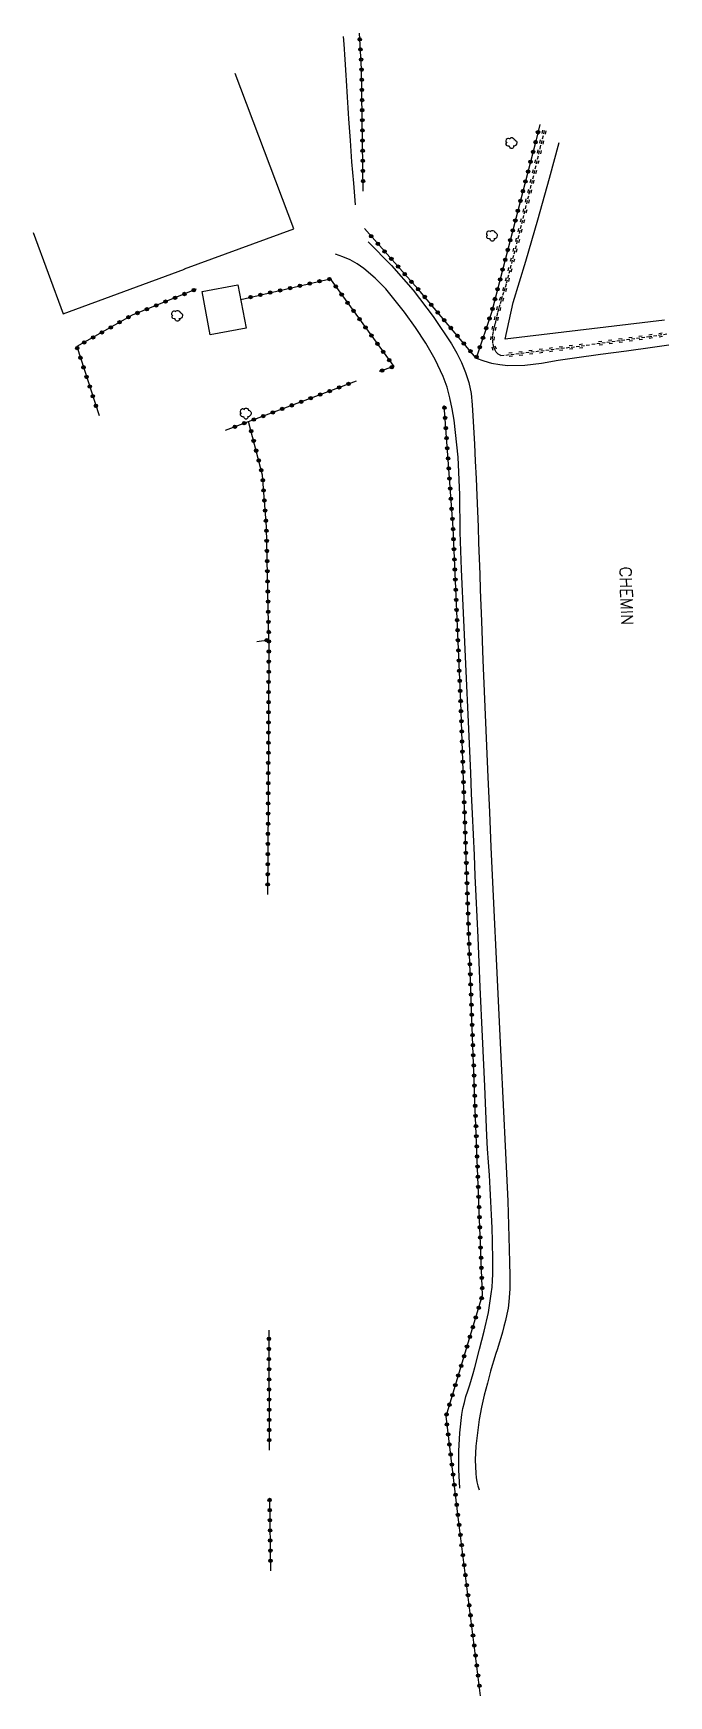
# Model space of a CAD drawing. Header units: millimetres. Extents: x 114000 to 115000, y 148000 to 148975.
# Drawn here: x 114270 to 114364.2, y 148729 to 148975.2 of the extents above; entities that cross this region are included whole.
import ezdxf

# ---------------------------------------------------------------- set-up
doc = ezdxf.new("R2010")
doc.units = ezdxf.units.MM
doc.linetypes.add('DASHED', pattern=[0.75, 0.5, -0.25])
doc.layers.get('0').update_dxf_attribs({"linetype": 'CONTINUOUS'})
for name, color, linetype in [('W0017', 7, 'CONTINUOUS'), ('W0071', 7, 'CONTINUOUS'), ('W0104', 1, 'CONTINUOUS'), ('W0211', 2, 'CONTINUOUS'), ('W0220', 5, 'DASHED'), ('W0300', 7, 'CONTINUOUS'), ('W0323', 7, 'CONTINUOUS'), ('W0330', 7, 'CONTINUOUS'), ('W0989', 7, 'CONTINUOUS')]:
    doc.layers.add(name, color=color, linetype=linetype)
doc.styles.get("Standard").update_dxf_attribs({"font": 'romans.shx', "width": 0.85})

# ---------------------------------------------------------------- blocks, each defined once
blk = doc.blocks.new('T300')
for p, q in [((-0.8, 0.51), (-0.86, 0.34)), ((-0.86, 0.34), (-0.86, 0.17)), ((-0.86, 0.17), (-0.74, 0.06)), ((-0.69, 0.63), (-0.8, 0.51)), ((-0.8, -0.06), (-0.74, 0.06)), ((-0.74, 0.06), (-0.69, 0.11)), ((-0.57, 0.69), (-0.69, 0.63)), ((-0.46, 0.69), (-0.57, 0.69)), ((-0.29, 0.63), (-0.46, 0.69)), ((-0.29, 0.63), (-0.17, 0.74)), ((-0.23, 0.57), (-0.29, 0.63)), ((-0.17, 0.74), (-0.06, 0.8)), ((-0.06, 0.8), (0.06, 0.8)), ((0.06, 0.8), (0.23, 0.74)), ((0.23, 0.74), (0.34, 0.63)), ((0.34, 0.63), (0.4, 0.51)), ((0.46, 0.46), (0.34, 0.46)), ((0.4, 0.51), (0.4, 0.46)), ((0.57, 0.4), (0.46, 0.46)), ((0.57, 0.4), (0.69, 0.29)), ((0.69, 0.29), (0.74, 0.17)), ((0.74, 0.06), (0.69, -0.17)), ((0.74, 0.17), (0.74, 0.06)), ((-0.8, -0.17), (-0.8, -0.06)), ((-0.8, -0.23), (-0.8, -0.17)), ((-0.74, -0.34), (-0.8, -0.23)), ((-0.69, -0.4), (-0.74, -0.34)), ((-0.51, -0.46), (-0.69, -0.4)), ((-0.4, -0.46), (-0.51, -0.46)), ((-0.4, -0.46), (-0.34, -0.46)), ((-0.34, -0.46), (-0.34, -0.4)), ((-0.34, -0.51), (-0.34, -0.46)), ((-0.29, -0.63), (-0.34, -0.51)), ((-0.17, -0.74), (-0.29, -0.63)), ((-0.06, -0.8), (-0.17, -0.74)), ((0.06, -0.8), (-0.06, -0.8)), ((0.17, -0.74), (0.06, -0.8)), ((0.23, -0.69), (0.17, -0.74)), ((0.29, -0.46), (0.23, -0.46)), ((0.29, -0.63), (0.23, -0.69)), ((0.46, -0.4), (0.29, -0.46)), ((0.34, -0.51), (0.29, -0.63)), ((0.34, -0.51), (0.34, -0.46)), ((0.57, -0.34), (0.46, -0.4)), ((0.63, -0.29), (0.57, -0.34)), ((0.69, -0.17), (0.63, -0.29))]:
    blk.add_line(p, q)
blk = doc.blocks.new('t323o')
at = {"color": 0, "linetype": 'Continuous'}
for radius in [0.25, 0.15]:
    blk.add_circle((0, 0), radius, dxfattribs=at)
blk = doc.blocks.new('t220o')
at = {"color": 0, "linetype": 'Continuous'}
for p, q in [((-0.25, 0.25), (0.25, 0.25)), ((-0.25, -0.25), (0.25, -0.25))]:
    blk.add_line(p, q, dxfattribs=at)

msp = doc.modelspace()

# ---------------------------------------------------------------- linework, layer by layer
at = {"layer": 'W0017'}
msp.add_lwpolyline([(114315.97, 148974.71), (114316.05, 148973.58), (114316.21, 148971.28), (114316.37, 148968.99), (114316.42, 148968.18), (114316.47, 148967.37), (114316.51, 148966.56), (114316.55, 148965.75), (114316.6, 148964.94), (114316.64, 148964.13), (114316.69, 148963.33), (114316.74, 148962.52), (114316.97, 148959.33), (114317.21, 148956.15), (114317.46, 148952.97), (114317.73, 148949.8)], dxfattribs=at)
at = {"layer": 'W0071'}
for points in [[(114319.66, 148944.28), (114323.11, 148940.81), (114326.32, 148937.13), (114329.28, 148933.25), (114331.99, 148929.18), (114332.78, 148927.82), (114333.49, 148926.41), (114334.09, 148924.96), (114334.57, 148923.45), (114334.9, 148921.82), (114335.06, 148920.17), (114335.14, 148918.51), (114335.24, 148916.87), (114335.41, 148914.33), (114335.53, 148911.8), (114335.64, 148909.26), (114335.75, 148906.73), (114335.85, 148904.4), (114335.94, 148902.07), (114336.02, 148899.74), (114336.1, 148897.41), (114336.18, 148895.08), (114336.26, 148892.75), (114336.35, 148890.42), (114336.44, 148888.1), (114336.66, 148882.32), (114336.9, 148876.55), (114337.14, 148870.77), (114337.38, 148865), (114337.61, 148859.82), (114337.85, 148854.65), (114338.09, 148849.47), (114338.33, 148844.3), (114338.58, 148839.12), (114338.82, 148833.95), (114339.06, 148828.77), (114339.3, 148823.6), (114339.64, 148816.48), (114340.01, 148809.35), (114340.34, 148802.22), (114340.55, 148795.09), (114340.6, 148793.15), (114340.65, 148791.2), (114340.65, 148789.25), (114340.52, 148787.3), (114340.39, 148786.38), (114340.22, 148785.46), (114340, 148784.56), (114339.78, 148783.65), (114339.56, 148782.82), (114339.32, 148781.98), (114339.06, 148781.16), (114338.8, 148780.33), (114338.53, 148779.51), (114338.27, 148778.68), (114338.02, 148777.85), (114337.79, 148777.02), (114337.32, 148775.25), (114336.86, 148773.48), (114336.44, 148771.69), (114336.12, 148769.89), (114335.85, 148767.91), (114335.63, 148765.92), (114335.53, 148763.91), (114335.59, 148761.9), (114335.66, 148761.28), (114335.77, 148760.66), (114335.92, 148760.06), (114336.12, 148759.46)], [(114333.26, 148759.69), (114333.08, 148762.43), (114333.07, 148765.17), (114333.22, 148767.91), (114333.54, 148770.63), (114333.7, 148771.52), (114333.91, 148772.4), (114334.15, 148773.27), (114334.42, 148774.13), (114334.7, 148774.99), (114334.97, 148775.84), (114335.23, 148776.7), (114335.46, 148777.57), (114336.16, 148780.28), (114336.85, 148782.98), (114337.46, 148785.72), (114337.9, 148788.48), (114338.01, 148789.46), (114338.07, 148790.44), (114338.11, 148791.42), (114338.12, 148792.4), (114338.12, 148793.38), (114338.11, 148794.35), (114338.09, 148795.33), (114338.07, 148796.31), (114338.03, 148798.26), (114337.95, 148800.21), (114337.85, 148802.16), (114337.73, 148804.11), (114337.61, 148806.06), (114337.48, 148808), (114337.36, 148809.95), (114337.26, 148811.9), (114336.92, 148819.24), (114336.59, 148826.59), (114336.27, 148833.93), (114335.94, 148841.27), (114335.81, 148844.32), (114335.67, 148847.37), (114335.53, 148850.42), (114335.4, 148853.47), (114335.26, 148856.51), (114335.12, 148859.56), (114334.99, 148862.61), (114334.85, 148865.66), (114334.51, 148873.19), (114334.18, 148880.72), (114333.84, 148888.25), (114333.49, 148895.77), (114333.31, 148901.3), (114333.22, 148906.84), (114332.99, 148912.39), (114332.39, 148917.91), (114332.12, 148919.54), (114331.78, 148921.17), (114331.34, 148922.78), (114330.77, 148924.34), (114329.58, 148926.87), (114328.2, 148929.29), (114326.67, 148931.62), (114325.04, 148933.87), (114323.68, 148935.62), (114322.26, 148937.33), (114320.71, 148938.93), (114319, 148940.37), (114318.03, 148941.04), (114317, 148941.61), (114315.92, 148942.09), (114314.81, 148942.47)]]:
    msp.add_lwpolyline(points, dxfattribs=at)
at = {"layer": 'W0104'}
msp.add_lwpolyline([(114270.04, 148945.66), (114274.47, 148933.64), (114292.43, 148940.27), (114292.45, 148940.28), (114308.62, 148946.2), (114299.97, 148969.23)], dxfattribs=at)
msp.add_lwpolyline([(114300.36, 148937.95), (114301.56, 148931.53), (114296.27, 148930.54), (114295.06, 148936.96)], close=True, dxfattribs=at)
at = {"layer": 'W0211'}
for points in [[(114341.13, 148935.3), (114343, 148941.43), (114344.8, 148947.58), (114346.54, 148953.75), (114347.95, 148959.01)], [(114335.65, 148927.09), (114336.79, 148926.66), (114337.95, 148926.34), (114339.15, 148926.11), (114340.36, 148925.99), (114342.86, 148926.03), (114345.35, 148926.34), (114347.81, 148926.77), (114350.25, 148927.14), (114354.09, 148927.64), (114357.93, 148928.16), (114361.76, 148928.69), (114364.19, 148929.03)]]:
    msp.add_lwpolyline(points, dxfattribs=at)
at = {"layer": 'W0220'}
for points in [[(114339.29, 148927.44), (114338.92, 148927.66), (114338.62, 148927.97), (114338.4, 148928.34), (114338.26, 148928.72), (114338.13, 148929.31), (114338.1, 148929.92), (114338.14, 148930.51), (114338.23, 148931.1), (114338.36, 148931.66), (114338.5, 148932.21), (114338.64, 148932.77), (114338.77, 148933.33), (114338.9, 148933.95), (114339.06, 148934.56), (114339.24, 148935.17), (114339.43, 148935.77), (114339.62, 148936.38), (114339.81, 148936.98), (114340, 148937.58), (114340.17, 148938.19), (114341.89, 148944.82), (114343.53, 148951.46), (114345.14, 148958.11), (114345.85, 148961)], [(114339.29, 148927.44), (114352.59, 148929.06)], [(114363.92, 148930.61), (114361.38, 148930.25), (114356.99, 148929.64), (114352.59, 148929.06)]]:
    msp.add_lwpolyline(points, dxfattribs=at)
at = {"layer": 'W0323'}
for points in [[(114318.92, 148951.8), (114318.69, 148969.92), (114318.36, 148975.19)], [(114345.11, 148961.7), (114344.45, 148959.01), (114337.98, 148933.97), (114335.65, 148927.09), (114327.37, 148936.92), (114319.11, 148946.26)], [(114300.77, 148935.77), (114314.04, 148938.82), (114323.47, 148925.84), (114321.28, 148925.07)], [(114294.18, 148937.29), (114284.68, 148933.43), (114276.49, 148928.78), (114279.79, 148918.58)], [(114298.51, 148916.39), (114317.92, 148923.69)], [(114336.31, 148728.96), (114333.09, 148754.64), (114331.19, 148770.36), (114336.59, 148788.28), (114335.48, 148817.11), (114334.52, 148842.91), (114333.37, 148876.13), (114332.23, 148901.95), (114330.92, 148920.08)], [(114303.14, 148885.11), (114304.94, 148885.33), (114304.58, 148902.09), (114303.99, 148909.76), (114301.95, 148917.7)], [(114304.94, 148885.33), (114304.83, 148861.03), (114304.76, 148847.62)], [(114304.95, 148783.1), (114305, 148765.32)], [(114305.05, 148758.01), (114305.21, 148747.45)]]:
    msp.add_lwpolyline(points, dxfattribs=at)
at = {"layer": 'W0330'}
msp.add_lwpolyline([(114363.57, 148932.69), (114339.94, 148929.86), (114341.13, 148935.3)], dxfattribs=at)

# ---------------------------------------------------------------- block references
at = {"layer": 'W0220'}
for p, rotation in [((114345.74, 148960.55), 76.26383772157911), ((114345.38, 148959.09), 76.26383772157911), ((114344.67, 148956.18), 76.40846874556345), ((114345.03, 148957.64), 76.40846874556345), ((114343.97, 148953.26), 76.40846874556345), ((114344.32, 148954.72), 76.40846874556345), ((114343.62, 148951.8), 76.40846874556345), ((114342.9, 148948.89), 76.12640871928572), ((114343.26, 148950.35), 76.12640871928572), ((114342.18, 148945.98), 76.12640871928572), ((114342.54, 148947.43), 76.12640871928572), ((114341.82, 148944.52), 75.41774877847402), ((114341.06, 148941.62), 75.41774877847402), ((114341.44, 148943.07), 75.41774877847402), ((114340.31, 148938.72), 75.41774877847402), ((114340.68, 148940.17), 75.41774877847402), ((114339.45, 148935.84), 72.15241452020913), ((114339.9, 148937.27), 73.02357196960217), ((114339.02, 148934.4), 75.41686373613855), ((114338.32, 148931.49), 77.23050545269342), ((114338.68, 148932.94), 77.52796029724779), ((114338.1, 148930.01), 86.34133748341397), ((114338.33, 148928.53), 110.6675484062549), ((114348.23, 148928.53), 6.936701114279906), ((114349.72, 148928.71), 6.936701114279906), ((114351.2, 148928.89), 6.936701114279906), ((114354.08, 148929.26), 187.5698279738281), ((114355.56, 148929.45), 187.5698279738281), ((114357.05, 148929.65), 187.8402447185335), ((114358.54, 148929.86), 187.8402447185335), ((114360.02, 148930.06), 187.8402447185335), ((114361.51, 148930.27), 188.0272218961271), ((114362.99, 148930.47), 188.0272218961271), ((114340.78, 148927.62), 6.936701114279906), ((114342.27, 148927.8), 6.936701114279906), ((114343.76, 148927.98), 6.936701114279906), ((114345.25, 148928.16), 6.936701114279906), ((114346.74, 148928.35), 6.936701114279906)]:
    msp.add_blockref('t220o', p, dxfattribs=dict(at, rotation=rotation))
at = {"layer": 'W0300'}
for p in [(114340.92, 148958.93), (114338.05, 148945.2), (114291.4, 148933.35), (114301.56, 148918.85)]:
    msp.add_blockref('T300', p, dxfattribs=at)
at = {"layer": 'W0323'}
for p, rotation in [((114318.41, 148974.29), 93.6093075687933), ((114318.51, 148972.79), 93.6093075687933), ((114318.6, 148971.3), 93.6093075687933), ((114318.69, 148969.8), 90.72398384222868), ((114318.71, 148968.3), 90.72398384222868), ((114318.73, 148966.8), 90.72398384222868), ((114318.75, 148965.3), 90.72398384222868), ((114318.77, 148963.8), 90.72398384222868), ((114318.79, 148962.3), 90.72398384222868), ((114318.81, 148960.8), 90.72398384222868), ((114344.82, 148960.52), 256.1977411571373), ((114318.82, 148959.3), 90.72398384222868), ((114344.46, 148959.06), 256.1977411571373), ((114318.84, 148957.8), 90.72398384222868), ((114318.86, 148956.3), 90.72398384222868), ((114343.71, 148956.16), 255.4989827098769), ((114344.09, 148957.61), 255.4989827098769), ((114318.88, 148954.8), 90.72398384222868), ((114318.9, 148953.3), 90.72398384222868), ((114342.96, 148953.25), 255.4989827098769), ((114343.34, 148954.7), 255.4989827098769), ((114342.59, 148951.8), 255.4989827098769), ((114341.83, 148948.9), 255.4989827098769), ((114342.21, 148950.35), 255.4989827098769), ((114341.08, 148945.99), 255.4989827098769), ((114341.46, 148947.44), 255.4989827098769), ((114320.1, 148945.13), 131.5037513241328), ((114321.1, 148944.01), 131.5037513241328), ((114340.71, 148944.54), 255.4989827098769), ((114322.09, 148942.88), 131.5037513241328), ((114323.09, 148941.76), 131.5037513241328), ((114324.08, 148940.64), 131.5037513241328), ((114339.96, 148941.63), 255.4989827098769), ((114340.33, 148943.09), 255.4989827098769), ((114312.46, 148938.46), 12.94038332842268), ((114313.92, 148938.79), 12.94038332842268), ((114325.07, 148939.51), 131.5037513241328), ((114326.07, 148938.39), 131.5037513241328), ((114339.21, 148938.73), 255.4989827098769), ((114339.58, 148940.18), 255.4989827098769), ((114291.04, 148936.01), 202.0712593619005), ((114292.43, 148936.57), 202.0712593619005), ((114293.82, 148937.14), 202.0712593619005), ((114302.23, 148936.11), 12.94038332842268), ((114303.69, 148936.44), 12.94038332842268), ((114305.15, 148936.78), 12.94038332842268), ((114306.61, 148937.11), 12.94038332842268), ((114308.08, 148937.45), 12.94038332842268), ((114309.54, 148937.79), 12.94038332842268), ((114311, 148938.12), 12.94038332842268), ((114314.85, 148937.7), 305.9864172681978), ((114315.73, 148936.49), 305.9864172681978), ((114327.06, 148937.27), 131.5037513241328), ((114328.04, 148936.13), 130.0926525753606), ((114338.45, 148935.83), 255.4989827098769), ((114338.83, 148937.28), 255.4989827098769), ((114285.48, 148933.76), 202.0712593619005), ((114286.87, 148934.32), 202.0712593619005), ((114288.26, 148934.88), 202.0712593619005), ((114289.65, 148935.45), 202.0712593619005), ((114316.61, 148935.28), 305.9864172681978), ((114317.5, 148934.06), 305.9864172681978), ((114329, 148934.98), 130.0926525753606), ((114329.97, 148933.83), 130.0926525753606), ((114338.08, 148934.37), 255.4989827098769), ((114280.21, 148930.89), 209.6174268300033), ((114281.52, 148931.63), 209.6174268300033), ((114282.82, 148932.38), 209.6174268300033), ((114284.13, 148933.12), 209.6174268300033), ((114318.38, 148932.85), 305.9864172681978), ((114319.26, 148931.63), 305.9864172681978), ((114330.93, 148932.69), 130.0926525753606), ((114331.9, 148931.54), 130.0926525753606), ((114337.15, 148931.52), 251.3257176620656), ((114337.63, 148932.94), 251.3257176620656), ((114276.56, 148928.57), 287.9196439358179), ((114277.6, 148929.41), 209.6174268300033), ((114278.91, 148930.15), 209.6174268300033), ((114320.14, 148930.42), 305.9864172681978), ((114321.02, 148929.21), 305.9864172681978), ((114332.87, 148930.39), 130.0926525753606), ((114333.83, 148929.24), 130.0926525753606), ((114336.19, 148928.68), 251.3257176620656), ((114336.67, 148930.1), 251.3257176620656), ((114277.02, 148927.14), 287.9196439358179), ((114321.9, 148927.99), 305.9864172681978), ((114322.78, 148926.78), 305.9864172681978), ((114334.8, 148928.1), 130.0926525753606), ((114335.71, 148927.26), 251.3257176620656), ((114277.48, 148925.71), 287.9196439358179), ((114277.94, 148924.29), 287.9196439358179), ((114321.74, 148925.23), 199.3470511381342), ((114323.15, 148925.73), 199.3470511381342), ((114278.4, 148922.86), 287.9196439358179), ((114278.86, 148921.43), 287.9196439358179), ((114311.14, 148921.14), 20.62630072138336), ((114312.55, 148921.67), 20.62630072138336), ((114313.95, 148922.2), 20.62630072138336), ((114315.35, 148922.73), 20.62630072138336), ((114316.76, 148923.25), 20.62630072138336), ((114279.33, 148920.01), 287.9196439358179), ((114304.12, 148918.5), 20.62630072138336), ((114305.53, 148919.03), 20.62630072138336), ((114306.93, 148919.56), 20.62630072138336), ((114308.33, 148920.08), 20.62630072138336), ((114309.74, 148920.61), 20.62630072138336), ((114330.95, 148919.72), 94.11212606482701), ((114299.91, 148916.91), 20.62630072138336), ((114301.31, 148917.44), 20.62630072138336), ((114302.32, 148916.27), 104.4192264113577), ((114302.72, 148917.97), 20.62630072138336), ((114331.06, 148918.22), 94.11212606482701), ((114331.16, 148916.72), 94.11212606482701), ((114302.69, 148914.82), 104.4192264113577), ((114331.27, 148915.23), 94.11212606482701), ((114331.38, 148913.73), 94.11212606482701), ((114303.06, 148913.37), 104.4192264113577), ((114303.44, 148911.91), 104.4192264113577), ((114331.49, 148912.23), 94.11212606482701), ((114303.81, 148910.46), 104.4192264113577), ((114304.05, 148908.99), 94.36100625925192), ((114331.59, 148910.74), 94.11212606482701), ((114331.7, 148909.24), 94.11212606482701), ((114304.16, 148907.49), 94.36100625925192), ((114331.81, 148907.75), 94.11212606482701), ((114331.92, 148906.25), 94.11212606482701), ((114304.28, 148905.99), 94.36100625925192), ((114304.39, 148904.5), 94.36100625925192), ((114332.02, 148904.75), 94.11212606482701), ((114304.51, 148903), 94.36100625925192), ((114304.59, 148901.51), 91.25465118913293), ((114332.13, 148903.26), 94.11212606482701), ((114332.23, 148901.76), 92.53442115271788), ((114304.62, 148900.01), 91.25465118913293), ((114332.3, 148900.26), 92.53442115271788), ((114304.65, 148898.51), 91.25465118913293), ((114304.69, 148897.01), 91.25465118913293), ((114332.37, 148898.76), 92.53442115271788), ((114332.43, 148897.27), 92.53442115271788), ((114304.72, 148895.51), 91.25465118913293), ((114304.75, 148894.01), 91.25465118913293), ((114332.5, 148895.77), 92.53442115271788), ((114332.57, 148894.27), 92.53442115271788), ((114304.79, 148892.51), 91.25465118913293), ((114332.63, 148892.77), 92.53442115271788), ((114304.82, 148891.01), 91.25465118913293), ((114304.85, 148889.51), 91.25465118913293), ((114332.7, 148891.27), 92.53442115271788), ((114332.76, 148889.77), 92.53442115271788), ((114304.88, 148888.01), 91.25465118913293), ((114332.83, 148888.27), 92.53442115271788), ((114332.9, 148886.78), 92.53442115271788), ((114304.63, 148885.29), 7.045849820289225), ((114304.92, 148886.51), 91.25465118913293), ((114304.94, 148885.12), 269.735955154655), ((114332.96, 148885.28), 92.53442115271788), ((114304.94, 148883.62), 269.735955154655), ((114304.93, 148882.12), 269.735955154655), ((114333.03, 148883.78), 92.53442115271788), ((114333.1, 148882.28), 92.53442115271788), ((114304.92, 148880.62), 269.735955154655), ((114333.16, 148880.78), 92.53442115271788), ((114333.23, 148879.28), 92.53442115271788), ((114304.91, 148879.12), 269.735955154655), ((114304.91, 148877.62), 269.735955154655), ((114333.29, 148877.79), 92.53442115271788), ((114304.89, 148874.62), 269.735955154655), ((114304.9, 148876.12), 269.735955154655), ((114333.36, 148876.29), 92.53442115271788), ((114333.41, 148874.79), 91.98960688165303), ((114304.89, 148873.12), 269.735955154655), ((114333.47, 148873.29), 91.98960688165303), ((114333.52, 148871.79), 91.98960688165303), ((114304.87, 148870.12), 269.735955154655), ((114304.88, 148871.62), 269.735955154655), ((114333.57, 148870.29), 91.98960688165303), ((114304.87, 148868.62), 269.735955154655), ((114304.86, 148867.12), 269.735955154655), ((114333.62, 148868.79), 91.98960688165303), ((114333.68, 148867.29), 91.98960688165303), ((114304.85, 148865.62), 269.735955154655), ((114333.73, 148865.79), 91.98960688165303), ((114304.85, 148864.12), 269.735955154655), ((114304.84, 148862.62), 269.735955154655), ((114333.78, 148864.29), 91.98960688165303), ((114333.83, 148862.79), 91.98960688165303), ((114304.82, 148859.62), 269.6942265332551), ((114304.83, 148861.12), 269.735955154655), ((114333.88, 148861.3), 91.98960688165303), ((114333.94, 148859.8), 91.98960688165303), ((114304.82, 148858.12), 269.6942265332551), ((114333.99, 148858.3), 91.98960688165303), ((114304.8, 148855.12), 269.6942265332551), ((114304.81, 148856.62), 269.6942265332551), ((114334.04, 148856.8), 91.98960688165303), ((114334.09, 148855.3), 91.98960688165303), ((114304.78, 148852.12), 269.6942265332551), ((114304.79, 148853.62), 269.6942265332551), ((114334.14, 148853.8), 91.98960688165303), ((114334.2, 148852.3), 91.98960688165303), ((114304.78, 148850.62), 269.6942265332551), ((114334.25, 148850.8), 91.98960688165303), ((114304.77, 148849.12), 269.6942265332551), ((114334.3, 148849.3), 91.98960688165303), ((114334.35, 148847.8), 91.98960688165303), ((114334.4, 148846.3), 91.98960688165303), ((114334.46, 148844.81), 91.98960688165303), ((114334.51, 148843.31), 91.98960688165303), ((114334.56, 148841.81), 92.12668218970629), ((114334.62, 148840.31), 92.12668218970629), ((114334.67, 148838.81), 92.12668218970629), ((114334.73, 148837.31), 92.12668218970629), ((114334.79, 148835.81), 92.12668218970629), ((114334.84, 148834.31), 92.12668218970629), ((114334.9, 148832.81), 92.12668218970629), ((114334.95, 148831.31), 92.12668218970629), ((114335.01, 148829.82), 92.12668218970629), ((114335.06, 148828.32), 92.12668218970629), ((114335.12, 148826.82), 92.12668218970629), ((114335.18, 148825.32), 92.12668218970629), ((114335.23, 148823.82), 92.12668218970629), ((114335.29, 148822.32), 92.12668218970629), ((114335.34, 148820.82), 92.12668218970629), ((114335.4, 148819.32), 92.12668218970629), ((114335.45, 148817.82), 92.12668218970629), ((114335.51, 148816.33), 92.21015186823114), ((114335.57, 148814.83), 92.21015186823114), ((114335.63, 148813.33), 92.21015186823114), ((114335.68, 148811.83), 92.21015186823114), ((114335.74, 148810.33), 92.21015186823114), ((114335.8, 148808.83), 92.21015186823114), ((114335.86, 148807.33), 92.21015186823114), ((114335.92, 148805.83), 92.21015186823114), ((114335.97, 148804.33), 92.21015186823114), ((114336.03, 148802.84), 92.21015186823114), ((114336.09, 148801.34), 92.21015186823114), ((114336.15, 148799.84), 92.21015186823114), ((114336.2, 148798.34), 92.21015186823114), ((114336.26, 148796.84), 92.21015186823114), ((114336.32, 148795.34), 92.21015186823114), ((114336.38, 148793.84), 92.21015186823114), ((114336.44, 148792.34), 92.21015186823114), ((114336.49, 148790.84), 92.21015186823114), ((114336.55, 148789.35), 92.21015186823114), ((114336.04, 148786.43), 73.20776845685589), ((114336.47, 148787.86), 73.20776845685589), ((114335.17, 148783.56), 73.20776845685589), ((114335.6, 148784.99), 73.20776845685589), ((114304.95, 148781.82), 270.1730054266068), ((114334.3, 148780.68), 73.20776845685589), ((114334.74, 148782.12), 73.20776845685589), ((114304.96, 148780.32), 270.1730054266068), ((114304.96, 148778.82), 270.1730054266068), ((114333.87, 148779.25), 73.20776845685589), ((114304.97, 148777.32), 270.1730054266068), ((114304.97, 148775.82), 270.1730054266068), ((114333, 148776.38), 73.20776845685589), ((114333.44, 148777.81), 73.20776845685589), ((114304.98, 148774.32), 270.1730054266068), ((114332.14, 148773.5), 73.20776845685589), ((114332.57, 148774.94), 73.20776845685589), ((114304.98, 148772.82), 270.1730054266068), ((114304.99, 148771.32), 270.1730054266068), ((114331.7, 148772.07), 73.20776845685589), ((114304.99, 148769.82), 270.1730054266068), ((114331.27, 148770.63), 73.20776845685589), ((114331.33, 148769.15), 96.90067128177321), ((114304.99, 148768.32), 270.1730054266068), ((114305, 148766.82), 270.1730054266068), ((114331.51, 148767.66), 96.90067128177321), ((114331.7, 148766.17), 96.90067128177321), ((114331.88, 148764.69), 96.90067128177321), ((114332.06, 148763.2), 96.90067128177321), ((114332.24, 148761.71), 96.90067128177321), ((114332.42, 148760.22), 96.90067128177321), ((114332.6, 148758.73), 96.90067128177321), ((114305.05, 148757.95), 270.8493593311135), ((114305.08, 148756.45), 270.8493593311135), ((114332.78, 148757.24), 96.90067128177321), ((114305.1, 148754.95), 270.8493593311135), ((114332.96, 148755.75), 96.90067128177321), ((114333.14, 148754.26), 97.1506706457049), ((114305.12, 148753.45), 270.8493593311135), ((114305.14, 148751.95), 270.8493593311135), ((114333.33, 148752.77), 97.1506706457049), ((114333.51, 148751.28), 97.1506706457049), ((114305.17, 148750.45), 270.8493593311135), ((114305.19, 148748.95), 270.8493593311135), ((114333.7, 148749.8), 97.1506706457049), ((114333.89, 148748.31), 97.1506706457049), ((114334.07, 148746.82), 97.1506706457049), ((114334.26, 148745.33), 97.1506706457049), ((114334.45, 148743.84), 97.1506706457049), ((114334.63, 148742.35), 97.1506706457049), ((114334.82, 148740.87), 97.1506706457049), ((114335.01, 148739.38), 97.1506706457049), ((114335.19, 148737.89), 97.1506706457049), ((114335.38, 148736.4), 97.1506706457049), ((114335.57, 148734.91), 97.1506706457049), ((114335.75, 148733.42), 97.1506706457049), ((114335.94, 148731.94), 97.1506706457049), ((114336.13, 148730.45), 97.1506706457049)]:
    msp.add_blockref('t323o', p, dxfattribs=dict(at, rotation=rotation))

# ---------------------------------------------------------------- texts
at = {"layer": 'W0989'}
msp.add_text('CHEMIN', height=1.75, rotation=271.854, dxfattribs=at).set_placement((114356.9, 148896.17))

doc.saveas('drawing.dxf')
